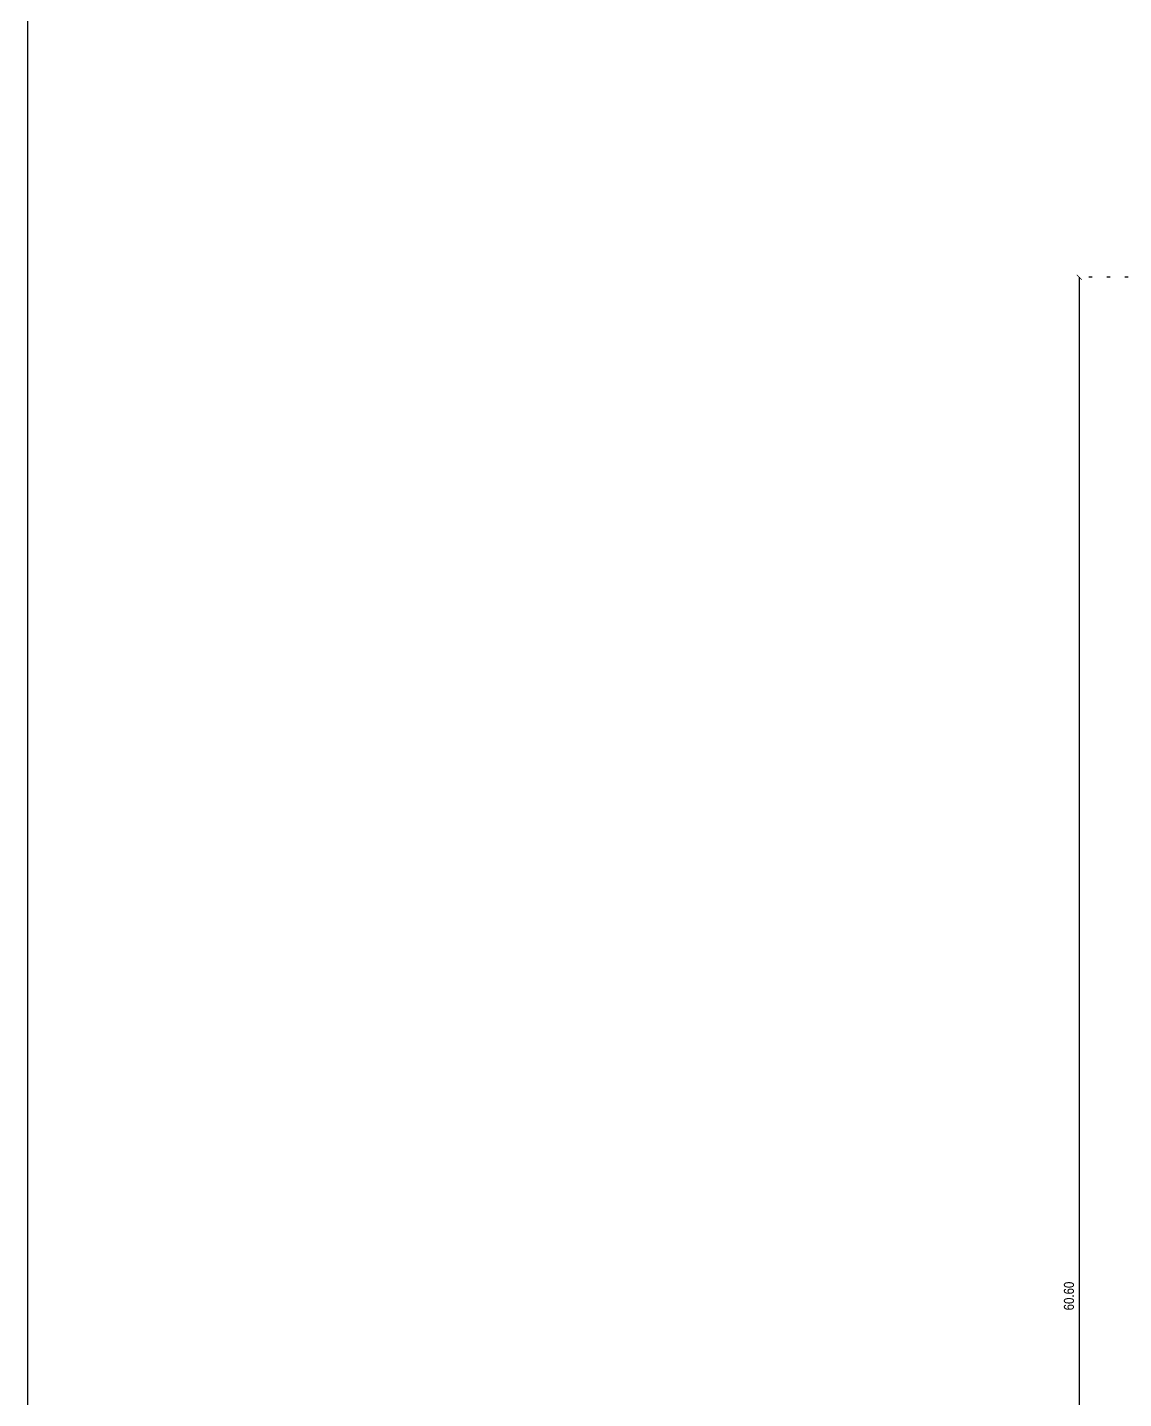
# Model space of a CAD drawing. Header units: metres. Extents: x 1422408 to 2267428, y 4130 to 80428.
# Drawn here: x 2267156.48 to 2267189.09, y 4240.09 to 4280.87 of the extents above; entities that cross this region are included whole.
import ezdxf

# ---------------------------------------------------------------- set-up
doc = ezdxf.new("R2010")
doc.units = ezdxf.units.M
doc.header["$LTSCALE"] = 3.5
doc.header["$MEASUREMENT"] = 0
doc.linetypes.add('DOT2', pattern=[0.125, 0, -0.125])
doc.layers.get('0').update_dxf_attribs({"linetype": 'CONTINUOUS'})
doc.layers.get('DEFPOINTS').update_dxf_attribs({"linetype": 'CONTINUOUS'})
doc.layers.add('ED', color=30, linetype='CONTINUOUS')
doc.layers.add('WAL', color=1, linetype='CONTINUOUS')
doc.styles.add('ID', font='GOTHIC.TTF', dxfattribs={"width": 0.85})
doc.dimstyles.new('1-100-ID', dxfattribs={"dimtxt": 0.3, "dimasz": 0.15, "dimexe": 0.1, "dimexo": 0.06, "dimgap": 0.15, "dimtad": 1, "dimzin": 3, "dimdsep": 46, "dimtxsty": 'ID', "dimblk": 'ARCHTICK', "dimcen": 0, "dimclrd": 252, "dimclre": 252, "dimclrt": 3, "dimadec": 0, "dimazin": 0, "dimtfac": 1, "dimtix": 1, "dimtmove": 2, "dimatfit": 3, "dimldrblk": 'OPEN90', "dimfxl": 0, "dimtolj": 1, "dimtzin": 0, "dimarcsym": 0})

# ---------------------------------------------------------------- blocks, each defined once
blk = doc.blocks.new('_ArchTick')
at = {"color": 0, "linetype": 'ByBlock', "const_width": 0.15}
blk.add_lwpolyline([(-0.5, -0.5), (0.5, 0.5)], dxfattribs=at)
blk = doc.blocks.new('*D288')
at = {"layer": 'DEFPOINTS', "color": 0, "transparency": 16777216}
for p in [(2267189.288, 4273.439), (2267187.774, 4212.842), (2267189.288, 4212.842)]:
    blk.add_point(p, dxfattribs=at)
at = {"layer": 'ED', "color": 252, "linetype": 'DOT2', "lineweight": -2, "transparency": 16777216}
for p, q in [((2267189.228, 4273.439), (2267187.674, 4273.439)), ((2267189.228, 4212.842), (2267187.674, 4212.842))]:
    blk.add_line(p, q, dxfattribs=at)
at = {"layer": 'ED', "color": 252, "lineweight": -2, "transparency": 16777216}
blk.add_line((2267187.774, 4273.439), (2267187.774, 4212.842), dxfattribs=at)
at = {"layer": 'ED', "color": 252, "lineweight": -2, "transparency": 16777216, "xscale": 0.15, "yscale": 0.15, "zscale": 0.15}
for p, rotation in [((2267187.774, 4273.439), 90), ((2267187.774, 4212.842), 270)]:
    blk.add_blockref('_ArchTick', p, dxfattribs=dict(at, rotation=rotation))
at = {"layer": 'ED', "color": 3, "transparency": 16777216, "insert": (2267187.467, 4243.14), "char_height": 0.3, "attachment_point": 5, "rotation": 90, "style": 'ID'}
blk.add_mtext('\\A1;60.60', dxfattribs=at)
blk = doc.blocks.new('_Open90')
at = {"color": 0, "linetype": 'ByBlock', "lineweight": -2}
for p, q in [((0, 0), (-1, 0)), ((-0.5, 0.5), (0, 0)), ((0, 0), (-0.5, -0.5))]:
    blk.add_line(p, q, dxfattribs=at)

msp = doc.modelspace()

# ---------------------------------------------------------------- linework, layer by layer
at = {"layer": 'WAL', "linetype": 'Continuous', "ltscale": 0.25}
msp.add_lwpolyline([(2267156.48302, 4331.79971), (2267156.48302, 4199.30817), (2267348.14059, 4199.30817), (2267348.14059, 4331.79971)], close=True, dxfattribs=at)

# ---------------------------------------------------------------- dimensions: what is measured, and where the dimension line sits
at = {"layer": 'ED'}
dim = msp.add_aligned_dim(p1=(2267189.28774, 4273.43863), p2=(2267189.28774, 4212.84178), distance=-1.51368, dimstyle='1-100-ID', dxfattribs=at)
dim.commit()
dim.dimension.update_dxf_attribs({"geometry": '*D288', "text_midpoint": (2267187.46651, 4243.1402)})

doc.saveas('drawing.dxf')
